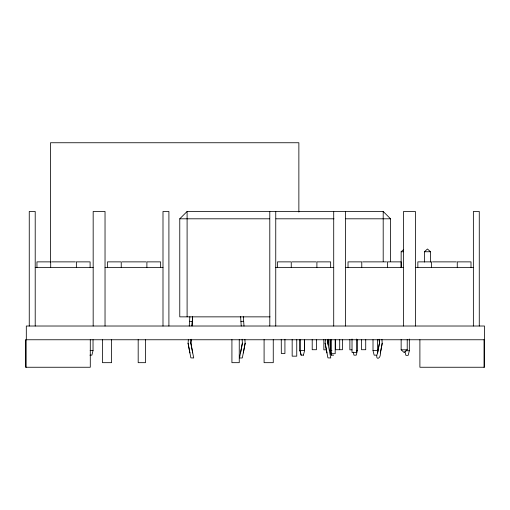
<?xml version="1.0" encoding="UTF-8"?>
<svg xmlns="http://www.w3.org/2000/svg" width="510" height="510" viewBox="0 0 510 510"><rect width="100%" height="100%" fill="white"/><g stroke="black" fill="none" stroke-linecap="round" stroke-linejoin="round"><path stroke-width="0.76" d="M189.898 352.933L188.094 343.313L190.855 357.88L193.711 357.975L190.861 343.192L191.116 339.252M240.918 321.383L243.678 321.3M240.535 352.933L242.371 343.147L239.522 357.975L242.32 357.975L245.138 343.313L243.334 352.933M328.185 339.335L327.924 343.249L330.773 357.975L327.917 357.88L325.157 343.313L326.961 352.933M380.396 352.933L382.2 343.313L380.396 352.933C380.957 359.658 374.378 360.468 377.598 352.933L379.434 343.147L377.598 352.933M190.861 343.249L191.123 339.335M188.094 343.358L188.356 339.386M189.242 326.075L189.867 316.684M325.157 343.358L325.418 339.386M327.924 343.192L328.179 339.252M93.03 339.634L93.03 350.574L91.883 355.158L89.926 355.158M303.386 355.158L304.61 350.574L304.61 339.634M357.395 339.634L357.395 350.574L356.248 355.158L353.959 355.158L353.194 352.104M409.326 339.035L409.326 350.759L408.185 355.342L405.89 355.342L404.94 351.524M270.058 316.857L179.769 316.857L179.769 218.803L187.1 211.471L383.195 211.471L390.526 218.803L390.526 261.502M401.147 267.565L401.147 251.749L403.684 249.46M424.422 262.032L424.422 251.749L427.463 249.001L430.497 251.749L430.497 262.032M407.216 339.526L407.216 349.803L404.149 352.55L401.147 349.803L401.147 339.526M179.769 218.803L269.669 218.803M276.018 218.803L333.974 218.803M345.882 218.803L390.526 218.803M401.147 251.749L403.423 251.749M424.422 251.749L430.497 251.749M51.618 261.872L75.442 261.872M122.151 261.872L145.975 261.872M292.16 261.872L315.99 261.872M362.693 261.872L386.516 261.872M432.518 261.872L456.342 261.872M35.209 267.374L93.171 267.374M105.034 267.374L162.996 267.374M275.751 267.374L333.712 267.374M345.576 267.374L403.537 267.374M415.401 267.374L473.363 267.374M189.554 321.319L192.315 321.383M484.487 339.762L25.5 339.762L25.5 367.251L90.289 367.251L90.289 339.762M401.147 349.803L407.216 349.803M326.655 349.841L323.844 349.841L323.844 339.583M351.976 349.841L349.873 349.841L349.873 339.583M90.142 350.574L93.03 350.574M299.95 339.634L299.95 350.574L304.61 350.574M330.18 339.634L330.18 350.574L331.927 350.574M356.267 350.574L357.414 350.574M373.008 339.634L373.008 350.574L377.591 350.574L377.591 339.749M405.89 350.759L409.326 350.759M303.469 355.158L301.091 355.158L299.95 350.574M330.18 350.574L331.322 355.158L333.667 355.158M376.444 355.158L374.155 355.158L373.008 350.574M331.379 355.158L330.231 350.574L330.231 339.634M301.174 355.158L300.033 350.574L300.033 339.634M190.861 343.147L192.697 352.933M381.939 339.386L382.2 343.358M379.179 339.335L379.434 343.249L379.179 339.252M243.366 316.684L243.99 326.075M244.876 339.386L245.138 343.358M240.605 316.602L241.23 326.043M242.116 339.252L242.371 343.249M484.041 339.762L484.041 367.251M479.272 326.017L479.272 211.471L473.363 211.471L473.363 326.017M471.004 267.374L471.004 261.872L457.26 261.872L457.26 267.374M431.6 267.374L431.6 261.872L417.856 261.872L417.856 267.374M419.896 339.762L419.896 367.251L484.5 367.251L484.487 326.017L26.31 326.017L26.31 339.762M415.401 326.017L415.401 211.471L403.537 211.471L403.537 326.017M401.179 267.374L401.179 261.872L387.434 261.872L387.434 267.374M383.195 211.471L383.195 261.502M365.721 339.405L365.721 349.72L361.507 349.72L361.507 339.405M361.775 267.374L361.775 261.872L348.03 261.872L348.03 267.374M356.598 339.029L356.598 352.41L352.015 352.41L352.015 339.029M345.576 211.471L345.576 326.017M342.446 339.405L342.446 349.72L335.484 349.72L335.484 339.405M339.698 339.405L339.698 349.72M335.185 339.456L335.185 353.691L331.309 353.691L331.309 339.456M333.712 211.471L333.712 326.017M330.646 267.374L330.646 261.872L316.901 261.872L316.901 267.374M328.064 339.583L328.064 345.142M316.423 339.405L316.423 349.72L312.209 349.72L312.209 339.405M304.527 339.634L304.527 350.574M298.866 212.071L298.866 142.749L50.503 142.749L50.503 262.274M296.75 339.488L296.75 356.165L292.166 356.165L292.166 339.488M291.248 267.374L291.248 261.872L277.497 261.872L277.497 267.374M284.924 339.29L284.924 353.506L281.322 353.506L281.259 339.29M275.751 211.471L275.751 326.017M273.258 339.564L273.258 362.674L264.091 362.674L264.091 339.564M269.796 211.471L269.796 326.017M239.254 339.564L239.254 362.674L231.922 362.674L231.922 339.564M187.1 211.471L187.1 316.857M168.906 326.017L168.906 211.471L162.996 211.471L162.996 326.017M160.637 267.374L160.637 261.872L146.893 261.872L146.893 267.374M145.516 339.564L145.516 362.674L138.184 362.674L138.184 339.564M121.233 267.374L121.233 261.872L107.489 261.872L107.489 267.374M111.614 339.564L111.614 362.674L102.446 362.674L102.446 339.564M105.034 326.017L105.034 211.471L93.171 211.471L93.171 326.017M90.104 267.374L90.104 261.872L76.36 261.872L76.36 267.374M50.7 267.374L50.7 261.872L36.956 261.872L36.956 267.374M35.209 326.017L35.209 211.471L29.255 211.471L29.255 326.017M26.144 339.762L26.144 367.251M192.627 316.602L192.002 326.017L192.627 316.589"/></g></svg>
